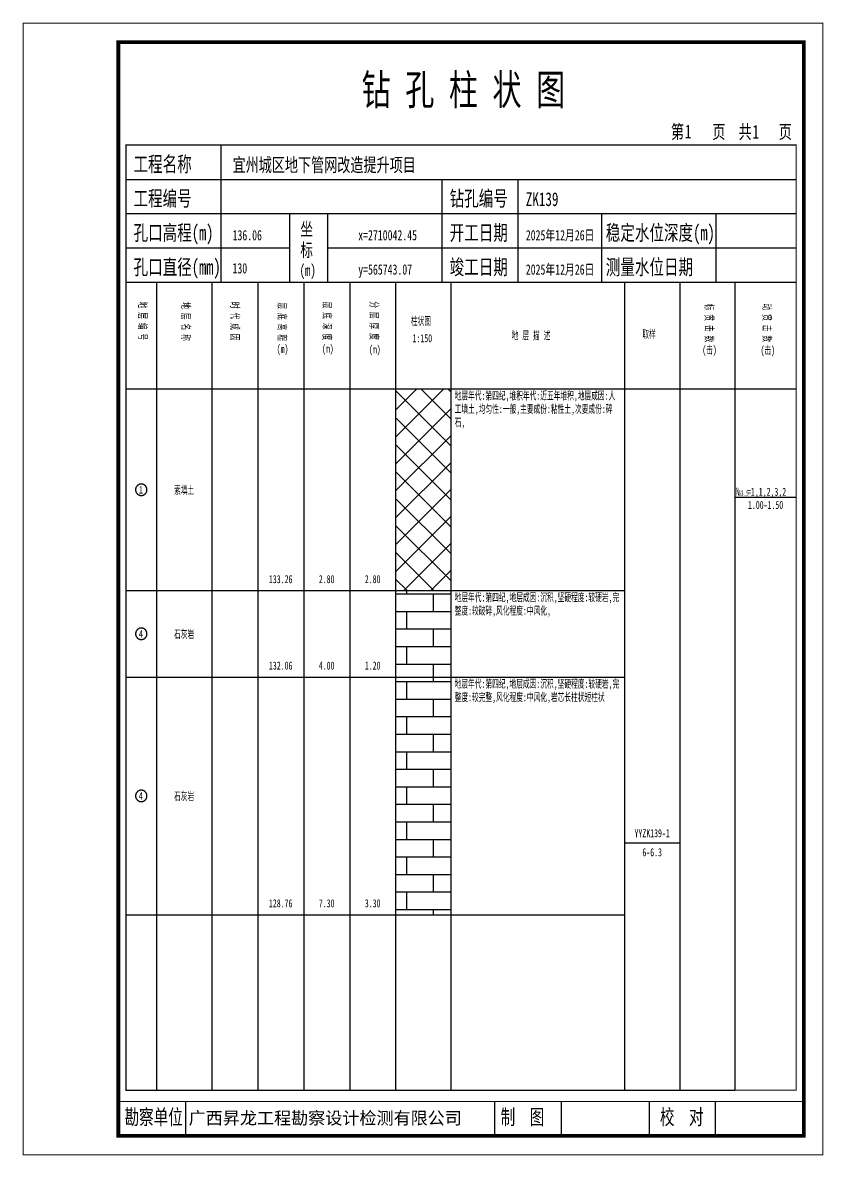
# Model space of a CAD drawing. Header units: millimetres. Extents: x 0 to 2711117, y 0 to 567555.
# Drawn here: x 36075.1 to 36285.3, y -0.1 to 297.1 of the extents above; entities that cross this region are included whole.
import ezdxf
from ezdxf.enums import TextEntityAlignment as Align

# ---------------------------------------------------------------- set-up
doc = ezdxf.new("R2010")
doc.units = ezdxf.units.MM
doc.layers.add('GICAD_POU_TEXTS', color=7, linetype='Continuous')
doc.layers.add('勘察点图例', color=7, linetype='Continuous')
doc.styles.add('HEAD_FONT', font='simfang.ttf', dxfattribs={"width": 0.6})
doc.styles.add('HEAD_FONT2', font='simfang.ttf', dxfattribs={"width": 0.6})
doc.styles.add('HT', font='simhei.ttf')
doc.styles.add('LZ_FONT', font='simfang.ttf', dxfattribs={"width": 0.7, "height": 8})
doc.styles.add('成果图图块', font='simfang.ttf', dxfattribs={"height": 2.5})
doc.styles.add('成果图表体', font='simfang.ttf', dxfattribs={"width": 0.6, "height": 2.1})
pattern_1 = [(0, (0, 0), (0, 4.6), []), (90, (0, 0), (-7, 4.6), [4.6, -4.6])]

# ---------------------------------------------------------------- blocks, each defined once
blk = doc.blocks.new('ZK139')
for p, q in [((52, 229), (52, 265)), ((27, 256), (203, 256)), ((110, 229), (110, 256)), ((130, 229), (130, 256)), ((27, 247), (203, 247)), ((70, 229), (70, 247)), ((80, 229), (80, 247)), ((152, 229), (152, 247)), ((182, 229), (182, 247)), ((27, 238), (70, 238)), ((80, 238), (203, 238)), ((27, 229), (35.05, 229)), ((35.05, 229), (35.05, 17)), ((35.05, 229), (49.53, 229)), ((49.53, 229), (49.53, 17)), ((49.53, 229), (61.6, 229)), ((61.6, 229), (61.6, 17)), ((61.6, 229), (73.68, 229)), ((73.68, 229), (73.68, 17)), ((73.68, 229), (85.75, 229)), ((85.75, 229), (85.75, 17)), ((85.75, 229), (97.82, 229)), ((97.82, 229), (97.82, 17)), ((97.82, 229), (112.3, 229)), ((112.3, 229), (112.3, 17)), ((112.3, 229), (157.93, 229)), ((157.93, 229), (157.93, 17)), ((157.93, 229), (172.42, 229)), ((172.42, 229), (172.42, 17)), ((172.42, 229), (186.9, 229)), ((186.9, 229), (186.9, 17)), ((186.9, 229), (203, 229)), ((27, 201), (203, 201)), ((27, 17), (35.05, 17)), ((35.05, 17), (49.53, 17)), ((49.53, 17), (61.6, 17)), ((61.6, 17), (73.68, 17)), ((73.68, 17), (85.75, 17)), ((85.75, 17), (97.82, 17)), ((97.82, 17), (112.3, 17)), ((112.3, 17), (157.93, 17)), ((157.93, 17), (172.42, 17)), ((172.42, 17), (186.9, 17)), ((42.74, 4.95), (42.74, 13.95)), ((42.74, 4.95), (42.74, 13.95)), ((123.83, 4.95), (123.83, 13.95)), ((141.38, 4.95), (141.38, 13.95)), ((164.48, 4.95), (164.48, 13.95)), ((181.84, 4.95), (181.84, 13.95)), ((181.84, 4.95), (181.84, 13.95))]:
    blk.add_line(p, q)
for points, const_width in [([(0, 0), (210, 0), (210, 297), (0, 297)], 0.25), ([(25, 5), (205, 5), (205, 292), (25, 292)], 1), ([(27, 265), (203, 265), (203, 17), (27, 17)], 0.3)]:
    blk.add_lwpolyline(points, close=True, dxfattribs=dict(const_width=const_width))
at = {"const_width": 0.3}
for points in [[(27, 229), (203, 229)], [(25, 14), (205, 14)]]:
    blk.add_lwpolyline(points, dxfattribs=at)
at = {"style": 'LZ_FONT', "width": 0.7}
for s, height, p in [('钻 孔 柱 状 图', 8, (88.9, 275.54)), ('第', 3.6, (170.12, 266.7)), ('页', 3.6, (180.96, 266.7)), ('共', 3.6, (187.88, 266.7)), ('页', 3.6, (198.44, 266.7)), ('1', 3.6, (173.78, 266.75)), ('1', 3.6, (191.54, 266.7)), ('工程名称', 4, (29, 258)), ('宜州城区地下管网改造提升项目', 3.6, (55, 258)), ('工程编号', 4, (29, 249)), ('钻孔编号', 4, (112, 249)), ('ZK139', 3.6, (132, 249)), ('孔口高程(m)', 4, (29, 240)), ('坐', 3.5, (72.79, 241.24)), ('开工日期', 4, (112, 240)), ('稳定水位深度(m)', 4, (153, 240)), ('136.06', 2.7, (55, 240)), ('x=2710042.45', 2.7, (88, 240)), ('2025年12月26日', 2.7, (132, 240)), ('标', 3.5, (72.79, 235.7)), ('孔口直径(mm)', 4, (29, 231)), ('竣工日期', 4, (112, 231)), ('测量水位日期', 4, (153, 231)), ('130', 2.7, (54.98, 231.31)), ('(m) ', 3, (72.59, 230.65)), ('y=565743.07', 2.7, (88, 231)), ('2025年12月26日', 2.7, (132, 231)), ('勘察单位', 4, (26.65, 7.95)), ('制  图', 4, (125.4, 7.95)), ('校  对', 4, (167.22, 7.95))]:
    blk.add_text(s, height=height, dxfattribs=at).set_placement(p)
at = {"style": 'HT'}
blk.add_text('广西昇龙工程勘察设计检测有限公司', height=3.2865, dxfattribs=at).set_placement((43.48, 8.02))
at = {"char_height": 2.1, "width": 22.806, "attachment_point": 1, "rotation": 270, "style": 'HEAD_FONT'}
for s, insert in [('地 层 编 号', (32.46, 223.92)), ('地 层 名 称', (43.79, 223.76)), ('时 代 成 因', (56.67, 223.83)), ('层 底 高 程', (69.07, 223.71)), ('层 底 深 度', (80.9, 223.91)), ('分 层 厚 度', (93.26, 224.01)), ('标 贯 击 数', (181.21, 223.37)), ('动 贯 击 数', (196.38, 223.43))]:
    blk.add_mtext(s, dxfattribs=dict(at, insert=insert))
at = {"char_height": 2.1, "attachment_point": 1}
for s, insert, width, style in [('柱状图', (101.82, 219.87), 7.855, 'HEAD_FONT2'), ('1:150', (102.26, 215.36), 6.9223, 'HEAD_FONT2'), ('地 层 描 述', (128.29, 216.11), 22.0781, 'HEAD_FONT2'), ('取样', (162.58, 216.44), 7.855, 'HEAD_FONT2'), ('(m)', (66.58, 212.56), 4.7944, 'HEAD_FONT'), ('(m)', (78.47, 212.61), 4.7944, 'HEAD_FONT'), ('(m)', (90.81, 212.43), 4.7944, 'HEAD_FONT'), ('(击)', (178.33, 212.31), 7.855, 'HEAD_FONT2'), ('(击)', (193.64, 212.22), 7.855, 'HEAD_FONT2')]:
    blk.add_mtext(s, dxfattribs=dict(at, insert=insert, width=width, style=style))
blk = doc.blocks.new('ZK139_0')
at = {"color": 7}
blk.add_polyline3d([(-1.5, 0.02, 0), (-1.5, -0.06, 0), (-1.49, -0.13, 0), (-1.48, -0.2, 0), (-1.47, -0.28, 0), (-1.46, -0.35, 0), (-1.44, -0.42, 0), (-1.41, -0.49, 0), (-1.39, -0.56, 0), (-1.36, -0.63, 0), (-1.32, -0.69, 0), (-1.29, -0.76, 0), (-1.25, -0.82, 0), (-1.2, -0.88, 0), (-1.16, -0.94, 0), (-1.11, -0.99, 0), (-1.06, -1.04, 0), (-1.01, -1.1, 0), (-0.95, -1.14, 0), (-0.89, -1.19, 0), (-0.83, -1.23, 0), (-0.77, -1.27, 0), (-0.71, -1.31, 0), (-0.64, -1.34, 0), (-0.57, -1.37, 0), (-0.51, -1.4, 0), (-0.44, -1.42, 0), (-0.36, -1.44, 0), (-0.29, -1.46, 0), (-0.22, -1.47, 0), (-0.15, -1.48, 0), (-0.07, -1.48, 0), (0, -1.48, 0), (0.07, -1.48, 0), (0.15, -1.48, 0), (0.22, -1.47, 0), (0.29, -1.46, 0), (0.36, -1.44, 0), (0.44, -1.42, 0), (0.51, -1.4, 0), (0.57, -1.37, 0), (0.64, -1.34, 0), (0.71, -1.31, 0), (0.77, -1.27, 0), (0.83, -1.23, 0), (0.89, -1.19, 0), (0.95, -1.14, 0), (1.01, -1.1, 0), (1.06, -1.04, 0), (1.11, -0.99, 0), (1.16, -0.94, 0), (1.2, -0.88, 0), (1.25, -0.82, 0), (1.29, -0.76, 0), (1.32, -0.69, 0), (1.36, -0.63, 0), (1.39, -0.56, 0), (1.41, -0.49, 0), (1.44, -0.42, 0), (1.46, -0.35, 0), (1.47, -0.28, 0), (1.48, -0.2, 0), (1.49, -0.13, 0), (1.5, -0.06, 0), (1.5, 0.02, 0), (1.5, 0.09, 0), (1.49, 0.16, 0), (1.48, 0.24, 0), (1.47, 0.31, 0), (1.46, 0.38, 0), (1.44, 0.45, 0), (1.41, 0.52, 0), (1.39, 0.59, 0), (1.36, 0.66, 0), (1.32, 0.72, 0), (1.29, 0.79, 0), (1.25, 0.85, 0), (1.2, 0.91, 0), (1.16, 0.97, 0), (1.11, 1.02, 0), (1.06, 1.08, 0), (1.01, 1.13, 0), (0.95, 1.18, 0), (0.89, 1.22, 0), (0.83, 1.26, 0), (0.77, 1.3, 0), (0.71, 1.34, 0), (0.64, 1.37, 0), (0.57, 1.4, 0), (0.51, 1.43, 0), (0.44, 1.45, 0), (0.36, 1.47, 0), (0.29, 1.49, 0), (0.22, 1.5, 0), (0.15, 1.51, 0), (0.07, 1.51, 0), (0, 1.52, 0), (-0.07, 1.51, 0), (-0.15, 1.51, 0), (-0.22, 1.5, 0), (-0.29, 1.49, 0), (-0.36, 1.47, 0), (-0.44, 1.45, 0), (-0.51, 1.43, 0), (-0.57, 1.4, 0), (-0.64, 1.37, 0), (-0.71, 1.34, 0), (-0.77, 1.3, 0), (-0.83, 1.26, 0), (-0.89, 1.22, 0), (-0.95, 1.18, 0), (-1.01, 1.13, 0), (-1.06, 1.08, 0), (-1.11, 1.02, 0), (-1.16, 0.97, 0), (-1.2, 0.91, 0), (-1.25, 0.85, 0), (-1.29, 0.79, 0), (-1.32, 0.72, 0), (-1.36, 0.66, 0), (-1.39, 0.59, 0), (-1.41, 0.52, 0), (-1.44, 0.45, 0), (-1.46, 0.38, 0), (-1.47, 0.31, 0), (-1.48, 0.24, 0), (-1.49, 0.16, 0), (-1.5, 0.09, 0), (-1.5, 0.02, 0)], dxfattribs=at)
at = {"layer": 'GICAD_POU_TEXTS', "color": 7, "style": '成果图图块', "width": 0.7}
blk.add_text('1', height=2, dxfattribs=at).set_placement((-0.09, -0.99), align=Align.CENTER)
blk = doc.blocks.new('ZK139_1')
at = {"color": 7}
blk.add_polyline3d([(-1.5, 0.02, 0), (-1.5, -0.06, 0), (-1.49, -0.13, 0), (-1.48, -0.2, 0), (-1.47, -0.28, 0), (-1.46, -0.35, 0), (-1.44, -0.42, 0), (-1.41, -0.49, 0), (-1.39, -0.56, 0), (-1.36, -0.63, 0), (-1.32, -0.69, 0), (-1.29, -0.76, 0), (-1.25, -0.82, 0), (-1.2, -0.88, 0), (-1.16, -0.94, 0), (-1.11, -0.99, 0), (-1.06, -1.04, 0), (-1.01, -1.1, 0), (-0.95, -1.14, 0), (-0.89, -1.19, 0), (-0.83, -1.23, 0), (-0.77, -1.27, 0), (-0.71, -1.31, 0), (-0.64, -1.34, 0), (-0.57, -1.37, 0), (-0.51, -1.4, 0), (-0.44, -1.42, 0), (-0.36, -1.44, 0), (-0.29, -1.46, 0), (-0.22, -1.47, 0), (-0.15, -1.48, 0), (-0.07, -1.48, 0), (0, -1.48, 0), (0.07, -1.48, 0), (0.15, -1.48, 0), (0.22, -1.47, 0), (0.29, -1.46, 0), (0.36, -1.44, 0), (0.44, -1.42, 0), (0.51, -1.4, 0), (0.57, -1.37, 0), (0.64, -1.34, 0), (0.71, -1.31, 0), (0.77, -1.27, 0), (0.83, -1.23, 0), (0.89, -1.19, 0), (0.95, -1.14, 0), (1.01, -1.1, 0), (1.06, -1.04, 0), (1.11, -0.99, 0), (1.16, -0.94, 0), (1.2, -0.88, 0), (1.25, -0.82, 0), (1.29, -0.76, 0), (1.32, -0.69, 0), (1.36, -0.63, 0), (1.39, -0.56, 0), (1.41, -0.49, 0), (1.44, -0.42, 0), (1.46, -0.35, 0), (1.47, -0.28, 0), (1.48, -0.2, 0), (1.49, -0.13, 0), (1.5, -0.06, 0), (1.5, 0.02, 0), (1.5, 0.09, 0), (1.49, 0.16, 0), (1.48, 0.24, 0), (1.47, 0.31, 0), (1.46, 0.38, 0), (1.44, 0.45, 0), (1.41, 0.52, 0), (1.39, 0.59, 0), (1.36, 0.66, 0), (1.32, 0.72, 0), (1.29, 0.79, 0), (1.25, 0.85, 0), (1.2, 0.91, 0), (1.16, 0.97, 0), (1.11, 1.02, 0), (1.06, 1.08, 0), (1.01, 1.13, 0), (0.95, 1.18, 0), (0.89, 1.22, 0), (0.83, 1.26, 0), (0.77, 1.3, 0), (0.71, 1.34, 0), (0.64, 1.37, 0), (0.57, 1.4, 0), (0.51, 1.43, 0), (0.44, 1.45, 0), (0.36, 1.47, 0), (0.29, 1.49, 0), (0.22, 1.5, 0), (0.15, 1.51, 0), (0.07, 1.51, 0), (0, 1.52, 0), (-0.07, 1.51, 0), (-0.15, 1.51, 0), (-0.22, 1.5, 0), (-0.29, 1.49, 0), (-0.36, 1.47, 0), (-0.44, 1.45, 0), (-0.51, 1.43, 0), (-0.57, 1.4, 0), (-0.64, 1.37, 0), (-0.71, 1.34, 0), (-0.77, 1.3, 0), (-0.83, 1.26, 0), (-0.89, 1.22, 0), (-0.95, 1.18, 0), (-1.01, 1.13, 0), (-1.06, 1.08, 0), (-1.11, 1.02, 0), (-1.16, 0.97, 0), (-1.2, 0.91, 0), (-1.25, 0.85, 0), (-1.29, 0.79, 0), (-1.32, 0.72, 0), (-1.36, 0.66, 0), (-1.39, 0.59, 0), (-1.41, 0.52, 0), (-1.44, 0.45, 0), (-1.46, 0.38, 0), (-1.47, 0.31, 0), (-1.48, 0.24, 0), (-1.49, 0.16, 0), (-1.5, 0.09, 0), (-1.5, 0.02, 0)], dxfattribs=at)
at = {"layer": 'GICAD_POU_TEXTS', "color": 7, "style": '成果图图块', "width": 0.7}
blk.add_text('4', height=2, dxfattribs=at).set_placement((-0.09, -0.99), align=Align.CENTER)
blk = doc.blocks.new('ZK139_2')
at = {"color": 7}
blk.add_polyline3d([(-1.5, 0.02, 0), (-1.5, -0.06, 0), (-1.49, -0.13, 0), (-1.48, -0.2, 0), (-1.47, -0.28, 0), (-1.46, -0.35, 0), (-1.44, -0.42, 0), (-1.41, -0.49, 0), (-1.39, -0.56, 0), (-1.36, -0.63, 0), (-1.32, -0.69, 0), (-1.29, -0.76, 0), (-1.25, -0.82, 0), (-1.2, -0.88, 0), (-1.16, -0.94, 0), (-1.11, -0.99, 0), (-1.06, -1.04, 0), (-1.01, -1.1, 0), (-0.95, -1.14, 0), (-0.89, -1.19, 0), (-0.83, -1.23, 0), (-0.77, -1.27, 0), (-0.71, -1.31, 0), (-0.64, -1.34, 0), (-0.57, -1.37, 0), (-0.51, -1.4, 0), (-0.44, -1.42, 0), (-0.36, -1.44, 0), (-0.29, -1.46, 0), (-0.22, -1.47, 0), (-0.15, -1.48, 0), (-0.07, -1.48, 0), (0, -1.48, 0), (0.07, -1.48, 0), (0.15, -1.48, 0), (0.22, -1.47, 0), (0.29, -1.46, 0), (0.36, -1.44, 0), (0.44, -1.42, 0), (0.51, -1.4, 0), (0.57, -1.37, 0), (0.64, -1.34, 0), (0.71, -1.31, 0), (0.77, -1.27, 0), (0.83, -1.23, 0), (0.89, -1.19, 0), (0.95, -1.14, 0), (1.01, -1.1, 0), (1.06, -1.04, 0), (1.11, -0.99, 0), (1.16, -0.94, 0), (1.2, -0.88, 0), (1.25, -0.82, 0), (1.29, -0.76, 0), (1.32, -0.69, 0), (1.36, -0.63, 0), (1.39, -0.56, 0), (1.41, -0.49, 0), (1.44, -0.42, 0), (1.46, -0.35, 0), (1.47, -0.28, 0), (1.48, -0.2, 0), (1.49, -0.13, 0), (1.5, -0.06, 0), (1.5, 0.02, 0), (1.5, 0.09, 0), (1.49, 0.16, 0), (1.48, 0.24, 0), (1.47, 0.31, 0), (1.46, 0.38, 0), (1.44, 0.45, 0), (1.41, 0.52, 0), (1.39, 0.59, 0), (1.36, 0.66, 0), (1.32, 0.72, 0), (1.29, 0.79, 0), (1.25, 0.85, 0), (1.2, 0.91, 0), (1.16, 0.97, 0), (1.11, 1.02, 0), (1.06, 1.08, 0), (1.01, 1.13, 0), (0.95, 1.18, 0), (0.89, 1.22, 0), (0.83, 1.26, 0), (0.77, 1.3, 0), (0.71, 1.34, 0), (0.64, 1.37, 0), (0.57, 1.4, 0), (0.51, 1.43, 0), (0.44, 1.45, 0), (0.36, 1.47, 0), (0.29, 1.49, 0), (0.22, 1.5, 0), (0.15, 1.51, 0), (0.07, 1.51, 0), (0, 1.52, 0), (-0.07, 1.51, 0), (-0.15, 1.51, 0), (-0.22, 1.5, 0), (-0.29, 1.49, 0), (-0.36, 1.47, 0), (-0.44, 1.45, 0), (-0.51, 1.43, 0), (-0.57, 1.4, 0), (-0.64, 1.37, 0), (-0.71, 1.34, 0), (-0.77, 1.3, 0), (-0.83, 1.26, 0), (-0.89, 1.22, 0), (-0.95, 1.18, 0), (-1.01, 1.13, 0), (-1.06, 1.08, 0), (-1.11, 1.02, 0), (-1.16, 0.97, 0), (-1.2, 0.91, 0), (-1.25, 0.85, 0), (-1.29, 0.79, 0), (-1.32, 0.72, 0), (-1.36, 0.66, 0), (-1.39, 0.59, 0), (-1.41, 0.52, 0), (-1.44, 0.45, 0), (-1.46, 0.38, 0), (-1.47, 0.31, 0), (-1.48, 0.24, 0), (-1.49, 0.16, 0), (-1.5, 0.09, 0), (-1.5, 0.02, 0)], dxfattribs=at)
at = {"layer": 'GICAD_POU_TEXTS', "color": 7, "style": '成果图图块', "width": 0.7}
blk.add_text('4', height=2, dxfattribs=at).set_placement((-0.09, -0.99), align=Align.CENTER)

msp = doc.modelspace()

# ---------------------------------------------------------------- hatches: boundary and pattern name
at = {"layer": '勘察点图例'}
h = msp.add_hatch(dxfattribs=at)
h.set_pattern_fill('GKSTT', color=256, scale=0.5, style=0, pattern_type=2)
h.set_pattern_definition([(45, (0, 0), (-3.5355339, 3.5355339), []), (135, (0, 0), (-3.5355339, -3.5355339), [])])
h.paths.add_polyline_path([(36173.03, 148.07), (36187.52, 148.07), (36187.52, 201), (36173.03, 201)])
h = msp.add_hatch(dxfattribs=at)
h.set_pattern_fill('GKSHY', color=256, scale=0.5, style=0, pattern_type=2)
h.set_pattern_definition(pattern_1)
h.paths.add_polyline_path([(36173.03, 125.38), (36187.52, 125.38), (36187.52, 148.07), (36173.03, 148.07)])
h = msp.add_hatch(dxfattribs=at)
h.set_pattern_fill('GKSHY', color=256, scale=0.5, style=0, pattern_type=2)
h.set_pattern_definition(pattern_1)
h.paths.add_polyline_path([(36173.03, 63), (36187.52, 63), (36187.52, 125.38), (36173.03, 125.38)])

# ---------------------------------------------------------------- linework, layer by layer
for p, q in [((36262.12, 172.64), (36278.21, 172.64)), ((36102.21, 148.07), (36187.52, 148.07)), ((36187.52, 148.07), (36233.15, 148.07)), ((36102.21, 125.38), (36187.52, 125.38)), ((36187.52, 125.38), (36233.15, 125.38)), ((36233.15, 81.9), (36247.63, 81.9)), ((36102.21, 63), (36187.52, 63)), ((36187.52, 63), (36233.15, 63))]:
    msp.add_line(p, q, dxfattribs=at)

# ---------------------------------------------------------------- block references
for name, p in [('ZK139', (36075.21, 0)), ('ZK139_0', (36106.24, 174.53)), ('ZK139_1', (36106.24, 136.73)), ('ZK139_2', (36106.24, 94.19))]:
    msp.add_blockref(name, p, dxfattribs=at)

# ---------------------------------------------------------------- texts
at = {"layer": '勘察点图例', "style": '成果图表体', "width": 0.6}
for s, p in [('素填土', (36117.5, 174.53)), ('1.00-1.50', (36270.17, 170.54)), ('133.26', (36142.85, 151.07)), ('2.80', (36154.92, 151.07)), ('2.80', (36167, 151.07)), ('石灰岩', (36117.5, 136.73)), ('132.06', (36142.85, 128.38)), ('4.00', (36154.92, 128.38)), ('1.20', (36167, 128.38)), ('石灰岩', (36117.5, 94.19)), ('YYZK139-1', (36240.39, 84.4)), ('6-6.3', (36240.39, 79.4)), ('128.76', (36142.85, 66)), ('7.30', (36154.92, 66)), ('3.30', (36167, 66))]:
    msp.add_text(s, height=2.1, dxfattribs=at).set_placement(p, align=Align.MIDDLE)
for s, height, p in [('N', 2.1, (36262.32, 172.97)), ('63.5', 1.4, (36263.02, 172.97)), ('=', 2.1, (36265.32, 172.97))]:
    msp.add_text(s, height=height, dxfattribs=at).set_placement(p)
at = {"layer": '勘察点图例', "char_height": 2.1, "attachment_point": 1, "style": '成果图表体'}
for s, insert, width in [('地层年代:第四纪,堆积年代:近五年堆积,地层成因:人工填土,均匀性:一般,主要成份:粘性土,次要成份:碎石,', (36188.52, 200.3), 43.6296), ('1,1,2,3,2', (36266.32, 175.07), 4), ('地层年代:第四纪,地层成因:沉积,坚硬程度:较硬岩,完整度:较破碎,风化程度:中风化,', (36188.52, 147.37), 43.6296), ('地层年代:第四纪,地层成因:沉积,坚硬程度:较硬岩,完整度:较完整,风化程度:中风化,岩芯长柱状短柱状', (36188.52, 124.68), 43.6296)]:
    msp.add_mtext(s, dxfattribs=dict(at, insert=insert, width=width))

doc.saveas('drawing.dxf')
